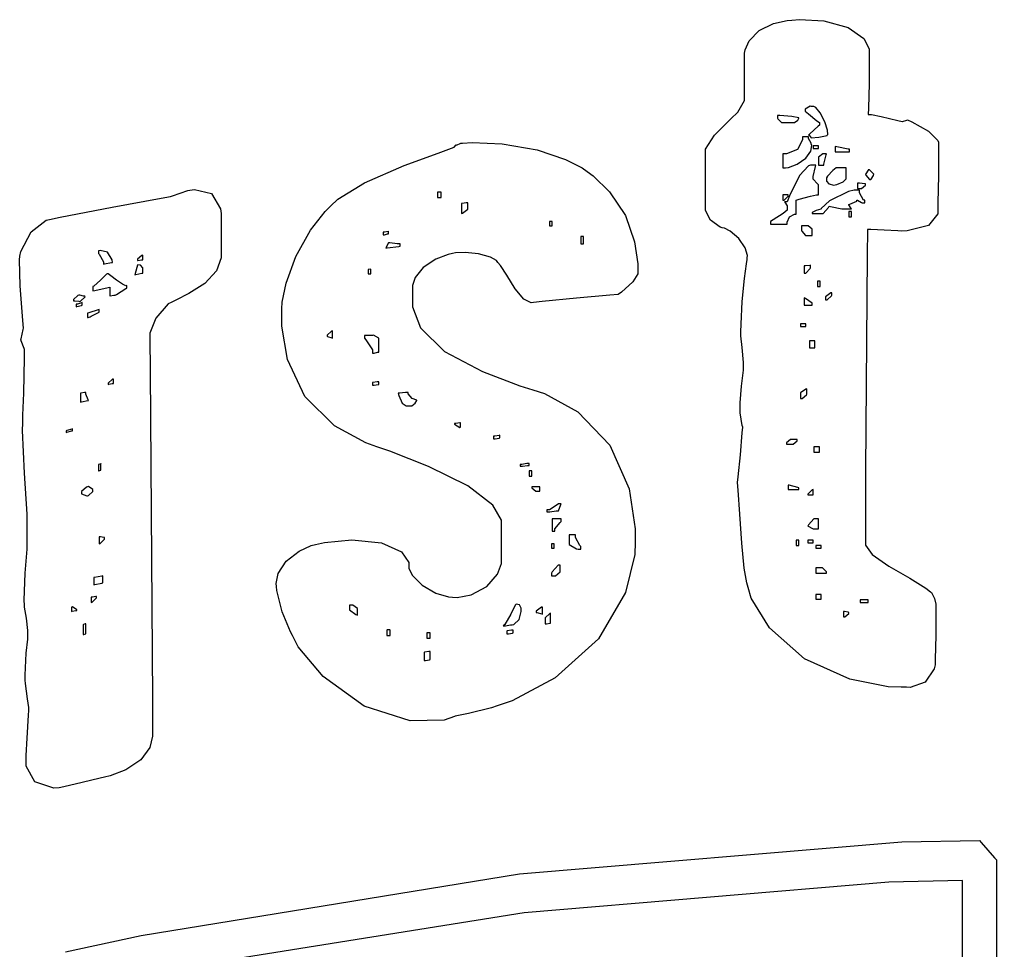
# Model space of a CAD drawing. Extents: x 44 to 313, y 66 to 291.
# Drawn here: x 274.02 to 312.74, y 193.34 to 230.21 of the extents above; entities that cross this region are included whole.
import ezdxf

# ---------------------------------------------------------------- set-up
doc = ezdxf.new("R2010")
doc.units = 0
doc.header["$MEASUREMENT"] = 0

msp = doc.modelspace()

# ---------------------------------------------------------------- linework, layer by layer
at = {"color": 7}
for points in [[(304.624, 230.188), (304.938, 230.211), (305.891, 230.159), (306.859, 229.897), (307.475, 229.464), (307.692, 229.055), (307.692, 228.917), (307.692, 228.61), (307.687, 227.683), (307.666, 226.696), (307.658, 226.447), (307.785, 226.447), (308.168, 226.373), (308.829, 226.211), (308.997, 226.167), (309.015, 226.176), (309.192, 226.228), (309.21, 226.237), (309.386, 226.158), (310.038, 225.783), (310.408, 225.426), (310.444, 225.355), (310.444, 225.024), (310.439, 224.028), (310.417, 222.947), (310.408, 222.673), (310.408, 222.519), (310.042, 222.052), (309.2, 221.837), (308.963, 221.827), (308.831, 221.837), (308.292, 221.863), (307.755, 221.889), (307.622, 221.897), (307.613, 220.866), (307.552, 212.353), (307.552, 209.514), (307.552, 209.39), (307.815, 209.018), (308.468, 208.554), (309.307, 208.077), (309.935, 207.691), (310.128, 207.54), (310.162, 207.513), (310.285, 207.284), (310.338, 207.053), (310.338, 206.974), (310.338, 206.684), (310.333, 205.811), (310.312, 204.877), (310.304, 204.647), (310.268, 204.497), (309.91, 203.968), (309.324, 203.757), (309.174, 203.765), (309.12, 203.765), (309.002, 203.765), (308.963, 203.765), (308.452, 203.778), (306.924, 204.081), (305.135, 204.881), (303.743, 206.112), (303.022, 207.29), (302.896, 207.716), (302.84, 207.902), (302.744, 208.481), (302.643, 209.467), (302.562, 210.618), (302.496, 211.565), (302.471, 211.879), (302.497, 212.1), (302.589, 212.973), (302.665, 213.845), (302.683, 214.066), (302.665, 214.128), (302.577, 214.636), (302.577, 214.806), (302.577, 215.026), (302.634, 215.685), (302.709, 216.324), (302.719, 216.429), (302.719, 216.626), (302.665, 217.215), (302.613, 217.685), (302.613, 217.84), (302.618, 218.142), (302.665, 219.047), (302.748, 219.954), (302.825, 220.536), (302.86, 220.711), (302.86, 220.769), (302.872, 220.865), (302.784, 221.17), (302.524, 221.54), (302.185, 221.826), (301.953, 221.952), (301.872, 221.967), (301.783, 221.985), (301.405, 222.268), (301.202, 222.653), (301.202, 222.779), (301.202, 223.044), (301.202, 223.838), (301.202, 224.631), (301.202, 224.896), (301.202, 225.082), (301.567, 225.637), (302.268, 226.334), (302.437, 226.483), (302.489, 226.537), (302.754, 227), (302.754, 227.153), (302.754, 227.373), (302.754, 228.031), (302.754, 228.67), (302.754, 228.883), (302.772, 229.011), (302.941, 229.374), (303.331, 229.774), (303.899, 230.054), (304.44, 230.177), (304.624, 230.188)], [(305.153, 226.624), (305.153, 226.587), (305.289, 226.471), (305.62, 226.202), (305.718, 226.131), (305.718, 226.104), (305.718, 226.045), (305.718, 226.024), (305.674, 225.99), (305.337, 225.681), (305.293, 225.637), (305.32, 225.637), (305.399, 225.531), (305.399, 225.531), (305.399, 225.531), (305.703, 225.557), (306.025, 225.619), (306.035, 225.637), (306.059, 225.662), (306.046, 225.829), (305.941, 226.162), (305.751, 226.515), (305.577, 226.723), (305.506, 226.766), (305.478, 226.766), (305.419, 226.766), (305.399, 226.766), (305.355, 226.775), (305.153, 226.663), (305.153, 226.624)], [(304.058, 226.413), (304.058, 226.387), (304.058, 226.328), (304.058, 226.307), (304.067, 226.281), (304.22, 226.131), (304.271, 226.131), (304.376, 226.131), (304.614, 226.131), (304.694, 226.131), (304.737, 226.131), (304.866, 226.219), (304.906, 226.307), (304.906, 226.307), (304.906, 226.324), (304.628, 226.373), (304.155, 226.405), (304.058, 226.413)], [(305.047, 225.565), (305.047, 225.44), (304.856, 225.06), (304.417, 224.896), (304.271, 224.896), (304.271, 224.755), (304.271, 224.437), (304.271, 224.331), (304.297, 224.331), (304.356, 224.331), (304.377, 224.331), (304.493, 224.35), (304.833, 224.476), (305.179, 224.715), (305.378, 225.002), (305.417, 225.223), (305.399, 225.285), (305.39, 225.311), (305.293, 225.502), (305.293, 225.565), (305.231, 225.565), (305.092, 225.565), (305.047, 225.565)], [(291.571, 225.319), (291.963, 225.338), (293.15, 225.282), (294.53, 225.046), (295.662, 224.664), (296.314, 224.332), (296.51, 224.19), (296.752, 224.017), (297.404, 223.386), (298.03, 222.452), (298.399, 221.403), (298.52, 220.53), (298.52, 220.24), (298.52, 220.135), (298.33, 219.82), (297.877, 219.41), (297.744, 219.322), (297.418, 219.295), (296.095, 219.177), (294.736, 219.04), (294.393, 219.005), (294.301, 218.994), (294.003, 219.14), (293.66, 219.548), (293.33, 220.082), (293.078, 220.474), (292.982, 220.592), (292.928, 220.661), (292.68, 220.796), (292.214, 220.929), (291.681, 220.979), (291.303, 220.967), (291.182, 220.945), (291.011, 220.909), (290.517, 220.72), (290.018, 220.39), (289.704, 219.993), (289.595, 219.674), (289.595, 219.568), (289.595, 219.454), (289.595, 219.198), (289.595, 219.111), (289.588, 218.835), (289.912, 217.999), (290.865, 217.065), (292.373, 216.264), (293.854, 215.706), (294.357, 215.547), (294.826, 215.403), (296.142, 214.675), (297.418, 213.352), (298.177, 211.618), (298.42, 210.039), (298.414, 209.514), (298.407, 209.014), (298.031, 207.513), (296.963, 205.674), (295.253, 204.133), (293.548, 203.221), (292.946, 203.024), (292.725, 202.953), (291.808, 202.719), (291.28, 202.61), (291.254, 202.601), (290.852, 202.458), (289.5, 202.438), (287.685, 203.015), (286.048, 204.188), (285.06, 205.366), (284.832, 205.81), (284.762, 205.952), (284.435, 206.755), (284.215, 207.592), (284.198, 207.75), (284.185, 207.876), (284.275, 208.263), (284.59, 208.752), (285.096, 209.156), (285.581, 209.372), (285.75, 209.41), (286.101, 209.495), (287.191, 209.605), (288.368, 209.489), (289.162, 209.121), (289.454, 208.703), (289.454, 208.562), (289.454, 208.468), (289.595, 208.186), (289.974, 207.8), (290.525, 207.486), (291.016, 207.341), (291.182, 207.327), (291.363, 207.315), (291.917, 207.421), (292.535, 207.752), (292.963, 208.241), (293.122, 208.667), (293.122, 208.808), (293.122, 208.981), (293.122, 209.498), (293.122, 210.014), (293.122, 210.185), (293.122, 210.382), (292.777, 210.969), (291.79, 211.738), (290.234, 212.507), (288.7, 213.11), (288.183, 213.29), (287.744, 213.44), (286.507, 214.121), (285.331, 215.278), (284.637, 216.747), (284.409, 218.07), (284.409, 218.51), (284.409, 218.572), (284.409, 218.713), (284.409, 218.758), (284.43, 219.012), (284.588, 219.764), (284.969, 220.827), (285.554, 221.87), (286.129, 222.601), (286.349, 222.815), (286.636, 223.096), (287.692, 223.741), (289.26, 224.429), (290.616, 224.919), (291.244, 225.16), (291.324, 225.249), (291.332, 225.24), (291.51, 225.319), (291.571, 225.319)], [(305.47, 225.213), (305.47, 225.187), (305.47, 225.129), (305.47, 225.108), (305.522, 225.108), (305.642, 225.108), (305.682, 225.108), (305.682, 225.134), (305.682, 225.194), (305.682, 225.213), (305.628, 225.213), (305.508, 225.213), (305.47, 225.213)], [(306.352, 225.178), (306.352, 225.126), (306.352, 225.006), (306.352, 224.966), (306.492, 224.966), (306.81, 224.966), (306.917, 224.966), (306.917, 224.994), (306.917, 225.053), (306.917, 225.072), (306.863, 225.082), (306.414, 225.17), (306.352, 225.178)], [(305.682, 224.719), (305.682, 224.649), (305.682, 224.491), (305.682, 224.437), (305.734, 224.437), (305.854, 224.437), (305.894, 224.437), (305.902, 224.481), (305.989, 224.852), (305.999, 224.896), (305.973, 224.896), (305.913, 224.896), (305.894, 224.896), (305.858, 224.888), (305.682, 224.762), (305.682, 224.719)], [(304.341, 222.992), (304.35, 222.974), (304.438, 222.833), (304.447, 222.815), (304.447, 222.789), (304.447, 222.729), (304.447, 222.709), (304.447, 222.665), (304.283, 222.528), (303.892, 222.276), (303.778, 222.214), (303.778, 222.188), (303.778, 222.13), (303.778, 222.11), (303.944, 222.11), (304.321, 222.11), (304.447, 222.11), (304.447, 222.181), (304.53, 222.396), (304.733, 222.497), (304.8, 222.497), (304.8, 222.639), (304.8, 222.957), (304.8, 223.062), (304.914, 223.097), (305.373, 223.22), (305.605, 223.272), (305.682, 223.272), (305.682, 223.37), (305.682, 223.589), (305.682, 223.661), (305.646, 223.697), (305.47, 223.883), (305.47, 223.944), (305.478, 223.988), (305.566, 224.385), (305.576, 224.437), (305.522, 224.437), (305.404, 224.437), (305.365, 224.437), (305.293, 224.42), (304.932, 224.032), (304.535, 223.222), (304.447, 222.992), (304.42, 222.992), (304.36, 222.992), (304.341, 222.992)], [(305.999, 223.944), (305.999, 223.918), (305.999, 223.858), (305.999, 223.838), (305.999, 223.803), (306.095, 223.697), (306.298, 223.653), (306.352, 223.661), (306.414, 223.671), (306.656, 223.777), (306.776, 223.902), (306.776, 223.944), (306.776, 224.041), (306.776, 224.259), (306.776, 224.331), (306.688, 224.331), (306.489, 224.331), (306.423, 224.331), (306.379, 224.331), (306.25, 224.23), (306.043, 224.006), (305.999, 223.944)], [(307.658, 224.26), (307.648, 224.244), (307.56, 224.102), (307.552, 224.084), (307.56, 224.05), (307.712, 223.873), (307.763, 223.873), (307.771, 223.891), (307.859, 224.032), (307.869, 224.05), (307.877, 224.086), (307.712, 224.26), (307.658, 224.26)], [(275.203, 222.286), (275.626, 222.384), (277.693, 222.783), (279.637, 223.132), (279.999, 223.202), (280.078, 223.23), (280.695, 223.433), (280.775, 223.449), (280.96, 223.485), (281.631, 223.322), (281.984, 222.718), (282.01, 222.533), (282.01, 222.334), (282.01, 221.739), (282.01, 221.143), (282.01, 220.945), (282.01, 220.774), (281.83, 220.26), (281.365, 219.75), (280.73, 219.353), (280.209, 219.092), (280.035, 219.005), (279.911, 218.944), (279.425, 218.379), (279.188, 217.791), (279.188, 217.594), (279.196, 216.289), (279.284, 203.272), (279.294, 201.965), (279.294, 201.819), (279.18, 201.378), (278.831, 200.885), (278.237, 200.492), (277.606, 200.254), (277.39, 200.201), (277.213, 200.157), (276.502, 199.99), (275.775, 199.823), (275.59, 199.778), (275.378, 199.77), (274.62, 200.017), (274.285, 200.633), (274.285, 200.837), (274.285, 201.065), (274.323, 201.75), (274.381, 202.654), (274.391, 202.847), (274.391, 202.962), (274.333, 203.302), (274.257, 203.906), (274.249, 204.046), (274.239, 204.24), (274.289, 205.106), (274.355, 205.661), (274.355, 205.846), (274.355, 206.008), (274.297, 206.495), (274.223, 206.94), (274.215, 207.01), (274.197, 207.205), (274.241, 208.281), (274.321, 209.233), (274.321, 209.55), (274.321, 209.682), (274.321, 209.98), (274.321, 210.079), (274.321, 210.621), (274.219, 212.241), (274.134, 213.934), (274.144, 214.242), (274.144, 214.534), (274.191, 215.411), (274.223, 216.809), (274.215, 217.135), (274.205, 217.179), (274.09, 217.489), (274.072, 217.523), (274.081, 217.568), (274.169, 217.937), (274.179, 217.981), (274.151, 218.289), (274.042, 219.662), (274.02, 220.698), (274.038, 220.839), (274.072, 221.025), (274.487, 221.801), (275.078, 222.26), (275.203, 222.286)], [(305.435, 222.533), (305.524, 222.533), (305.722, 222.533), (305.788, 222.533), (305.866, 222.533), (306.077, 222.771), (306.105, 222.815), (306.157, 222.807), (306.608, 222.718), (306.67, 222.709), (306.748, 222.709), (306.926, 222.709), (306.987, 222.709), (306.977, 222.727), (306.889, 222.869), (306.881, 222.885), (306.933, 222.903), (307.199, 223.023), (307.199, 223.062), (307.225, 223.053), (307.392, 222.965), (307.41, 222.956), (307.436, 222.956), (307.496, 222.956), (307.516, 222.956), (307.516, 222.983), (307.516, 223.042), (307.516, 223.062), (307.462, 223.062), (307.305, 223.352), (307.305, 223.449), (307.251, 223.449), (307.132, 223.449), (307.093, 223.449), (306.873, 223.397), (306.121, 223.027), (305.796, 222.727), (305.788, 222.709), (305.778, 222.7), (305.598, 222.648), (305.435, 222.562), (305.435, 222.533)], [(307.233, 223.731), (307.233, 223.679), (307.233, 223.561), (307.233, 223.521), (307.26, 223.521), (307.319, 223.521), (307.34, 223.521), (307.392, 223.521), (307.552, 223.653), (307.552, 223.697), (307.516, 223.707), (307.304, 223.731), (307.233, 223.731)], [(290.583, 223.379), (290.583, 223.326), (290.583, 223.208), (290.583, 223.168), (290.617, 223.168), (290.697, 223.168), (290.725, 223.168), (290.725, 223.222), (290.725, 223.34), (290.725, 223.379), (290.689, 223.379), (290.609, 223.379), (290.583, 223.379)], [(304.271, 223.272), (304.271, 223.22), (304.271, 223.102), (304.271, 223.062), (304.323, 223.062), (304.483, 223.22), (304.483, 223.272), (304.429, 223.272), (304.309, 223.272), (304.271, 223.272)], [(291.535, 222.92), (291.535, 222.823), (291.535, 222.606), (291.535, 222.533), (291.579, 222.542), (291.783, 222.694), (291.783, 222.743), (291.783, 222.797), (291.783, 222.917), (291.783, 222.956), (291.721, 222.956), (291.561, 222.929), (291.535, 222.92)], [(306.881, 222.603), (306.881, 222.551), (306.881, 222.431), (306.881, 222.39), (306.907, 222.39), (306.966, 222.39), (306.987, 222.39), (306.987, 222.444), (306.987, 222.564), (306.987, 222.603), (306.959, 222.603), (306.9, 222.603), (306.881, 222.603)], [(295.028, 222.214), (295.028, 222.17), (295.028, 222.071), (295.028, 222.038), (295.055, 222.038), (295.114, 222.038), (295.135, 222.038), (295.135, 222.082), (295.135, 222.181), (295.135, 222.214), (295.107, 222.214), (295.047, 222.214), (295.028, 222.214)], [(305.012, 222.038), (305.012, 221.994), (305.012, 221.894), (305.012, 221.861), (305.02, 221.827), (305.172, 221.651), (305.223, 221.651), (305.276, 221.651), (305.395, 221.651), (305.435, 221.651), (305.435, 221.704), (305.435, 221.823), (305.435, 221.861), (305.435, 221.905), (305.276, 222.038), (305.223, 222.038), (305.169, 222.038), (305.051, 222.038), (305.012, 222.038)], [(288.432, 221.791), (288.432, 221.765), (288.432, 221.706), (288.432, 221.685), (288.484, 221.685), (288.603, 221.721), (288.642, 221.721), (288.642, 221.748), (288.642, 221.808), (288.642, 221.827), (288.624, 221.819), (288.48, 221.791), (288.432, 221.791)], [(296.263, 221.615), (296.263, 221.544), (296.263, 221.386), (296.263, 221.332), (296.289, 221.332), (296.349, 221.332), (296.369, 221.332), (296.369, 221.404), (296.369, 221.562), (296.369, 221.615), (296.341, 221.615), (296.282, 221.615), (296.263, 221.615)], [(288.642, 221.368), (288.633, 221.351), (288.545, 221.184), (288.536, 221.156), (288.589, 221.166), (289.048, 221.219), (289.101, 221.228), (289.101, 221.254), (289.101, 221.313), (289.101, 221.332), (288.986, 221.332), (288.695, 221.36), (288.642, 221.368)], [(277.143, 221.051), (277.143, 221.025), (277.143, 220.966), (277.143, 220.945), (277.177, 220.911), (277.354, 220.62), (277.354, 220.522), (277.388, 220.532), (277.671, 220.584), (277.706, 220.592), (277.688, 220.69), (277.502, 220.993), (277.213, 221.069), (277.143, 221.051)], [(278.694, 220.663), (278.711, 220.672), (278.857, 220.698), (278.907, 220.698), (278.907, 220.743), (278.907, 220.842), (278.907, 220.875), (278.871, 220.866), (278.694, 220.714), (278.694, 220.663)], [(278.694, 220.486), (278.694, 220.486), (278.605, 220.151), (278.588, 220.097), (278.623, 220.107), (278.871, 220.161), (278.907, 220.169), (278.907, 220.213), (278.907, 220.313), (278.907, 220.346), (278.907, 220.38), (278.813, 220.482), (278.703, 220.496), (278.694, 220.486)], [(287.831, 220.31), (287.831, 220.266), (287.831, 220.166), (287.831, 220.133), (287.857, 220.133), (287.916, 220.133), (287.937, 220.133), (287.937, 220.177), (287.937, 220.277), (287.937, 220.31), (287.927, 220.319), (287.854, 220.31), (287.831, 220.31)], [(305.117, 220.45), (305.117, 220.38), (305.117, 220.223), (305.117, 220.169), (305.179, 220.169), (305.355, 220.346), (305.365, 220.38), (305.365, 220.407), (305.365, 220.467), (305.365, 220.486), (305.337, 220.47), (305.172, 220.45), (305.117, 220.45)], [(276.931, 219.64), (276.931, 219.596), (276.931, 219.497), (276.931, 219.464), (277.001, 219.481), (277.53, 219.596), (277.6, 219.604), (277.6, 219.516), (277.6, 219.318), (277.6, 219.251), (277.618, 219.261), (277.763, 219.287), (277.813, 219.287), (277.857, 219.323), (278.235, 219.56), (278.271, 219.568), (278.271, 219.596), (278.271, 219.655), (278.271, 219.674), (278.235, 219.666), (278.105, 219.732), (277.869, 219.892), (277.64, 220.057), (277.531, 220.133), (277.496, 220.133), (277.468, 220.125), (277.225, 219.887), (276.965, 219.65), (276.931, 219.64)], [(305.646, 219.851), (305.646, 219.799), (305.646, 219.68), (305.646, 219.64), (305.672, 219.64), (305.732, 219.64), (305.752, 219.64), (305.752, 219.694), (305.752, 219.812), (305.752, 219.851), (305.725, 219.851), (305.665, 219.851), (305.646, 219.851)], [(276.155, 219.075), (276.215, 219.075), (276.374, 219.049), (276.401, 219.039), (276.436, 219.049), (276.622, 219.225), (276.614, 219.251), (276.552, 219.251), (276.411, 219.287), (276.365, 219.287), (276.33, 219.279), (276.155, 219.126), (276.155, 219.075)], [(305.117, 219.181), (305.117, 219.111), (305.117, 218.952), (305.117, 218.899), (305.195, 218.899), (305.375, 218.899), (305.435, 218.899), (305.435, 218.97), (305.169, 219.155), (305.117, 219.181)], [(305.965, 219.181), (305.965, 219.165), (305.965, 219.125), (305.965, 219.111), (306.025, 219.111), (306.202, 219.261), (306.211, 219.287), (306.211, 219.313), (306.211, 219.373), (306.211, 219.392), (306.175, 219.384), (305.965, 219.232), (305.965, 219.181)], [(276.261, 218.935), (276.261, 218.908), (276.261, 218.849), (276.261, 218.828), (276.287, 218.838), (276.48, 218.89), (276.508, 218.899), (276.508, 218.926), (276.508, 218.985), (276.508, 219.005), (276.48, 218.996), (276.315, 218.935), (276.261, 218.935)], [(276.718, 218.582), (276.718, 218.538), (276.718, 218.438), (276.718, 218.405), (276.745, 218.405), (276.815, 218.432), (276.824, 218.44), (276.859, 218.467), (277.15, 218.608), (277.177, 218.616), (277.177, 218.644), (277.177, 218.703), (277.177, 218.722), (277.133, 218.706), (276.762, 218.599), (276.718, 218.582)], [(304.976, 218.157), (304.976, 218.131), (304.976, 218.073), (304.976, 218.053), (305.029, 218.053), (305.149, 218.053), (305.189, 218.053), (305.189, 218.079), (305.189, 218.138), (305.189, 218.157), (305.135, 218.157), (305.015, 218.157), (304.976, 218.157)], [(286.209, 217.664), (286.226, 217.656), (286.402, 217.603), (286.42, 217.594), (286.42, 217.665), (286.42, 217.824), (286.42, 217.876), (286.384, 217.868), (286.209, 217.715), (286.209, 217.664)], [(287.69, 217.7), (287.69, 217.673), (287.69, 217.614), (287.69, 217.594), (287.742, 217.523), (288.007, 217.127), (288.007, 216.994), (288.069, 216.994), (288.209, 217.029), (288.255, 217.029), (288.255, 217.161), (288.255, 217.459), (288.255, 217.558), (288.255, 217.594), (288.051, 217.709), (288.007, 217.7), (287.927, 217.7), (287.75, 217.7), (287.69, 217.7)], [(305.329, 217.488), (305.329, 217.417), (305.329, 217.259), (305.329, 217.205), (305.381, 217.205), (305.501, 217.205), (305.542, 217.205), (305.542, 217.277), (305.542, 217.435), (305.542, 217.488), (305.488, 217.488), (305.368, 217.488), (305.329, 217.488)], [(277.53, 215.76), (277.556, 215.769), (277.695, 215.794), (277.742, 215.794), (277.742, 215.838), (277.742, 215.937), (277.742, 215.97), (277.706, 215.962), (277.53, 215.81), (277.53, 215.76)], [(288.007, 215.83), (288.007, 215.804), (288.007, 215.744), (288.007, 215.724), (288.069, 215.724), (288.228, 215.751), (288.255, 215.76), (288.255, 215.786), (288.255, 215.845), (288.255, 215.864), (288.193, 215.864), (288.025, 215.839), (288.007, 215.83)], [(276.437, 215.407), (276.437, 215.319), (276.437, 215.12), (276.437, 215.054), (276.472, 215.064), (276.727, 215.116), (276.754, 215.124), (276.736, 215.142), (276.648, 215.367), (276.648, 215.441), (276.594, 215.441), (276.454, 215.416), (276.437, 215.407)], [(289.031, 215.407), (289.048, 215.319), (289.18, 215.015), (289.348, 214.904), (289.384, 214.912), (289.384, 214.912), (289.489, 214.912), (289.524, 214.912), (289.568, 214.912), (289.701, 215.018), (289.771, 215.124), (289.771, 215.124), (289.761, 215.134), (289.581, 215.204), (289.418, 215.382), (289.418, 215.441), (289.32, 215.441), (289.075, 215.416), (289.031, 215.407)], [(304.976, 215.371), (304.976, 215.327), (304.976, 215.228), (304.976, 215.194), (305.037, 215.194), (305.213, 215.345), (305.223, 215.371), (305.223, 215.424), (305.223, 215.544), (305.223, 215.583), (305.179, 215.575), (304.976, 215.422), (304.976, 215.371)], [(291.254, 214.206), (291.262, 214.18), (291.465, 214.057), (291.501, 214.066), (291.501, 214.11), (291.501, 214.209), (291.501, 214.242), (291.473, 214.234), (291.308, 214.206), (291.254, 214.206)], [(275.872, 213.924), (275.872, 213.908), (275.872, 213.867), (275.872, 213.854), (275.898, 213.863), (276.091, 213.916), (276.119, 213.924), (276.119, 213.942), (276.119, 213.983), (276.119, 213.996), (276.091, 213.987), (275.898, 213.934), (275.872, 213.924)], [(292.806, 213.713), (292.806, 213.687), (292.806, 213.628), (292.806, 213.607), (292.866, 213.607), (293.025, 213.634), (293.052, 213.643), (293.052, 213.669), (293.052, 213.728), (293.052, 213.747), (293.025, 213.739), (292.859, 213.713), (292.806, 213.713)], [(304.411, 213.395), (304.464, 213.395), (304.584, 213.395), (304.624, 213.395), (304.676, 213.395), (304.836, 213.527), (304.836, 213.571), (304.782, 213.571), (304.662, 213.571), (304.624, 213.571), (304.57, 213.571), (304.411, 213.439), (304.411, 213.395)], [(305.506, 213.29), (305.506, 213.238), (305.506, 213.118), (305.506, 213.078), (305.558, 213.078), (305.678, 213.078), (305.718, 213.078), (305.718, 213.131), (305.718, 213.251), (305.718, 213.29), (305.664, 213.29), (305.544, 213.29), (305.506, 213.29)], [(277.143, 212.585), (277.143, 212.523), (277.143, 212.383), (277.143, 212.336), (277.169, 212.336), (277.238, 212.364), (277.247, 212.372), (277.247, 212.434), (277.247, 212.573), (277.247, 212.619), (277.238, 212.611), (277.166, 212.585), (277.143, 212.585)], [(293.864, 212.585), (293.864, 212.567), (293.864, 212.527), (293.864, 212.513), (293.952, 212.513), (294.151, 212.549), (294.217, 212.549), (294.217, 212.567), (294.217, 212.606), (294.217, 212.619), (294.128, 212.619), (293.93, 212.585), (293.864, 212.585)], [(294.217, 212.336), (294.217, 212.284), (294.217, 212.165), (294.217, 212.126), (294.243, 212.126), (294.302, 212.126), (294.323, 212.126), (294.323, 212.179), (294.323, 212.298), (294.323, 212.336), (294.295, 212.336), (294.236, 212.336), (294.217, 212.336)], [(276.472, 211.454), (276.472, 211.428), (276.683, 211.341), (276.718, 211.35), (276.753, 211.359), (276.931, 211.511), (276.931, 211.56), (276.931, 211.596), (276.753, 211.712), (276.718, 211.703), (276.674, 211.694), (276.472, 211.515), (276.472, 211.454)], [(294.323, 211.703), (294.323, 211.659), (294.48, 211.526), (294.533, 211.526), (294.56, 211.526), (294.619, 211.526), (294.64, 211.526), (294.64, 211.57), (294.64, 211.669), (294.64, 211.703), (294.56, 211.703), (294.382, 211.703), (294.323, 211.703)], [(304.483, 211.773), (304.483, 211.729), (304.483, 211.63), (304.483, 211.596), (304.588, 211.596), (304.826, 211.596), (304.906, 211.596), (304.906, 211.614), (304.906, 211.654), (304.906, 211.667), (304.87, 211.676), (304.527, 211.764), (304.483, 211.773)], [(305.259, 211.384), (305.311, 211.384), (305.43, 211.384), (305.47, 211.384), (305.47, 211.438), (305.47, 211.558), (305.47, 211.596), (305.434, 211.588), (305.267, 211.412), (305.259, 211.384)], [(294.922, 210.785), (294.922, 210.768), (294.922, 210.728), (294.922, 210.715), (295.037, 210.715), (295.294, 210.749), (295.381, 210.749), (295.381, 210.749), (295.469, 211.005), (295.487, 211.031), (295.46, 211.031), (295.4, 211.031), (295.381, 211.031), (295.327, 210.987), (295.023, 210.785), (294.922, 210.785)], [(295.135, 210.432), (295.135, 210.309), (295.135, 210.032), (295.135, 209.939), (295.161, 209.939), (295.219, 209.939), (295.239, 209.939), (295.239, 210.036), (295.443, 210.292), (295.487, 210.326), (295.487, 210.353), (295.487, 210.413), (295.487, 210.432), (295.399, 210.432), (295.201, 210.432), (295.135, 210.432)], [(305.259, 210.149), (305.276, 210.141), (305.452, 210.053), (305.47, 210.043), (305.522, 210.043), (305.642, 210.043), (305.682, 210.043), (305.682, 210.141), (305.682, 210.36), (305.682, 210.432), (305.654, 210.432), (305.595, 210.432), (305.576, 210.432), (305.496, 210.432), (305.293, 210.193), (305.259, 210.149)], [(277.177, 209.726), (277.177, 209.656), (277.177, 209.498), (277.177, 209.444), (277.212, 209.454), (277.39, 209.631), (277.39, 209.69), (277.362, 209.7), (277.223, 209.726), (277.177, 209.726)], [(295.804, 209.797), (295.804, 209.718), (295.804, 209.54), (295.804, 209.48), (295.804, 209.419), (296.095, 209.251), (296.157, 209.233), (296.183, 209.233), (296.242, 209.233), (296.263, 209.233), (296.263, 209.259), (296.263, 209.319), (296.263, 209.338), (296.227, 209.374), (296.051, 209.692), (296.051, 209.797), (296.023, 209.806), (295.858, 209.797), (295.804, 209.797)], [(304.8, 209.586), (304.8, 209.533), (304.8, 209.413), (304.8, 209.374), (304.826, 209.374), (304.885, 209.374), (304.906, 209.374), (304.906, 209.427), (304.906, 209.547), (304.906, 209.586), (304.879, 209.586), (304.819, 209.586), (304.8, 209.586)], [(305.259, 209.586), (305.259, 209.56), (305.259, 209.5), (305.259, 209.48), (305.311, 209.48), (305.43, 209.48), (305.47, 209.48), (305.47, 209.507), (305.47, 209.567), (305.47, 209.586), (305.416, 209.586), (305.297, 209.586), (305.259, 209.586)], [(295.099, 209.444), (295.099, 209.4), (295.099, 209.301), (295.099, 209.267), (295.125, 209.267), (295.184, 209.267), (295.205, 209.267), (295.205, 209.312), (295.205, 209.411), (295.205, 209.444), (295.177, 209.444), (295.118, 209.444), (295.099, 209.444)], [(305.576, 209.374), (305.576, 209.348), (305.576, 209.288), (305.576, 209.267), (305.628, 209.267), (305.748, 209.267), (305.788, 209.267), (305.788, 209.295), (305.788, 209.354), (305.788, 209.374), (305.734, 209.374), (305.615, 209.374), (305.576, 209.374)], [(295.099, 208.279), (295.099, 208.253), (295.099, 208.195), (295.099, 208.175), (295.125, 208.175), (295.184, 208.175), (295.205, 208.175), (295.265, 208.175), (295.451, 208.333), (295.451, 208.385), (295.451, 208.439), (295.451, 208.559), (295.451, 208.598), (295.363, 208.598), (295.133, 208.333), (295.099, 208.279)], [(305.576, 208.492), (305.576, 208.439), (305.576, 208.32), (305.576, 208.279), (305.681, 208.279), (305.919, 208.279), (305.999, 208.279), (305.999, 208.333), (305.84, 208.492), (305.788, 208.492), (305.734, 208.492), (305.615, 208.492), (305.576, 208.492)], [(276.967, 208.103), (276.967, 208.033), (276.967, 207.876), (276.967, 207.822), (277.001, 207.832), (277.283, 207.884), (277.319, 207.892), (277.319, 207.964), (277.319, 208.122), (277.319, 208.175), (277.275, 208.166), (276.993, 208.113), (276.967, 208.103)], [(276.86, 207.327), (276.86, 207.275), (276.86, 207.156), (276.86, 207.117), (276.895, 207.126), (277.071, 207.304), (277.071, 207.363), (277.045, 207.355), (276.906, 207.327), (276.86, 207.327)], [(305.576, 207.433), (305.576, 207.389), (305.576, 207.29), (305.576, 207.257), (305.628, 207.257), (305.748, 207.257), (305.788, 207.257), (305.788, 207.301), (305.788, 207.4), (305.788, 207.433), (305.734, 207.433), (305.615, 207.433), (305.576, 207.433)], [(307.34, 207.221), (307.34, 207.195), (307.34, 207.137), (307.34, 207.117), (307.418, 207.117), (307.598, 207.117), (307.658, 207.117), (307.658, 207.143), (307.658, 207.202), (307.658, 207.221), (307.578, 207.221), (307.399, 207.221), (307.34, 207.221)], [(276.085, 206.94), (276.085, 206.896), (276.085, 206.797), (276.085, 206.764), (276.101, 206.773), (276.246, 206.798), (276.295, 206.798), (276.295, 206.834), (276.119, 206.95), (276.085, 206.94)], [(287.091, 207.01), (287.091, 206.984), (287.091, 206.925), (287.091, 206.904), (287.091, 206.834), (287.354, 206.649), (287.408, 206.622), (287.408, 206.676), (287.408, 206.795), (287.408, 206.834), (287.408, 206.878), (287.231, 207.02), (287.197, 207.01), (287.169, 207.01), (287.11, 207.01), (287.091, 207.01)], [(293.688, 207.045), (293.66, 207.018), (293.493, 206.663), (293.255, 206.252), (293.194, 206.199), (293.283, 206.199), (293.481, 206.235), (293.547, 206.235), (293.607, 206.252), (293.816, 206.447), (293.9, 206.764), (293.9, 206.868), (293.907, 206.901), (293.832, 207.024), (293.704, 207.054), (293.688, 207.045)], [(294.499, 206.728), (294.525, 206.72), (294.718, 206.667), (294.746, 206.658), (294.746, 206.729), (294.746, 206.888), (294.746, 206.94), (294.71, 206.932), (294.499, 206.779), (294.499, 206.728)], [(306.67, 206.764), (306.67, 206.711), (306.67, 206.591), (306.67, 206.551), (306.722, 206.551), (306.881, 206.684), (306.881, 206.728), (306.863, 206.737), (306.718, 206.764), (306.67, 206.764)], [(294.852, 206.445), (294.852, 206.401), (294.852, 206.302), (294.852, 206.269), (294.904, 206.269), (295.045, 206.296), (295.063, 206.305), (295.063, 206.403), (295.063, 206.62), (295.063, 206.692), (295.037, 206.684), (294.852, 206.506), (294.852, 206.445)], [(276.542, 206.235), (276.542, 206.138), (276.542, 205.919), (276.542, 205.846), (276.568, 205.846), (276.638, 205.873), (276.648, 205.882), (276.648, 205.98), (276.648, 206.197), (276.648, 206.269), (276.62, 206.269), (276.55, 206.244), (276.542, 206.235)], [(288.572, 206.022), (288.572, 205.97), (288.572, 205.85), (288.572, 205.81), (288.607, 205.81), (288.685, 205.81), (288.713, 205.81), (288.713, 205.864), (288.713, 205.984), (288.713, 206.022), (288.695, 206.032), (288.589, 206.032), (288.572, 206.022)], [(293.335, 205.986), (293.335, 205.96), (293.335, 205.902), (293.335, 205.882), (293.395, 205.882), (293.554, 205.908), (293.581, 205.916), (293.581, 205.944), (293.581, 206.003), (293.581, 206.022), (293.519, 206.022), (293.351, 205.996), (293.335, 205.986)], [(290.16, 205.916), (290.16, 205.864), (290.16, 205.745), (290.16, 205.705), (290.194, 205.705), (290.273, 205.705), (290.3, 205.705), (290.3, 205.759), (290.3, 205.878), (290.3, 205.916), (290.264, 205.916), (290.186, 205.916), (290.16, 205.916)], [(290.054, 205.14), (290.054, 205.062), (290.054, 204.884), (290.054, 204.823), (290.114, 204.823), (290.274, 204.85), (290.3, 204.858), (290.3, 204.938), (290.3, 205.117), (290.3, 205.176), (290.238, 205.176), (290.07, 205.15), (290.054, 205.14)]]:
    msp.add_lwpolyline(points, close=True, dxfattribs=at)
at = {"color": 40}
for points in [[(275.836, 193.286), (278.835, 193.931), (293.832, 196.365), (308.989, 197.636), (312.068, 197.696), (312.138, 197.618), (312.401, 197.309), (312.666, 197), (312.738, 196.92), (312.738, 193.358), (312.738, 185.342)], [(311.397, 186.848), (311.397, 193.794), (311.397, 196.108), (308.468, 196.038), (294.022, 194.822), (279.717, 192.546)]]:
    msp.add_lwpolyline(points, dxfattribs=at)

doc.saveas('drawing.dxf')
